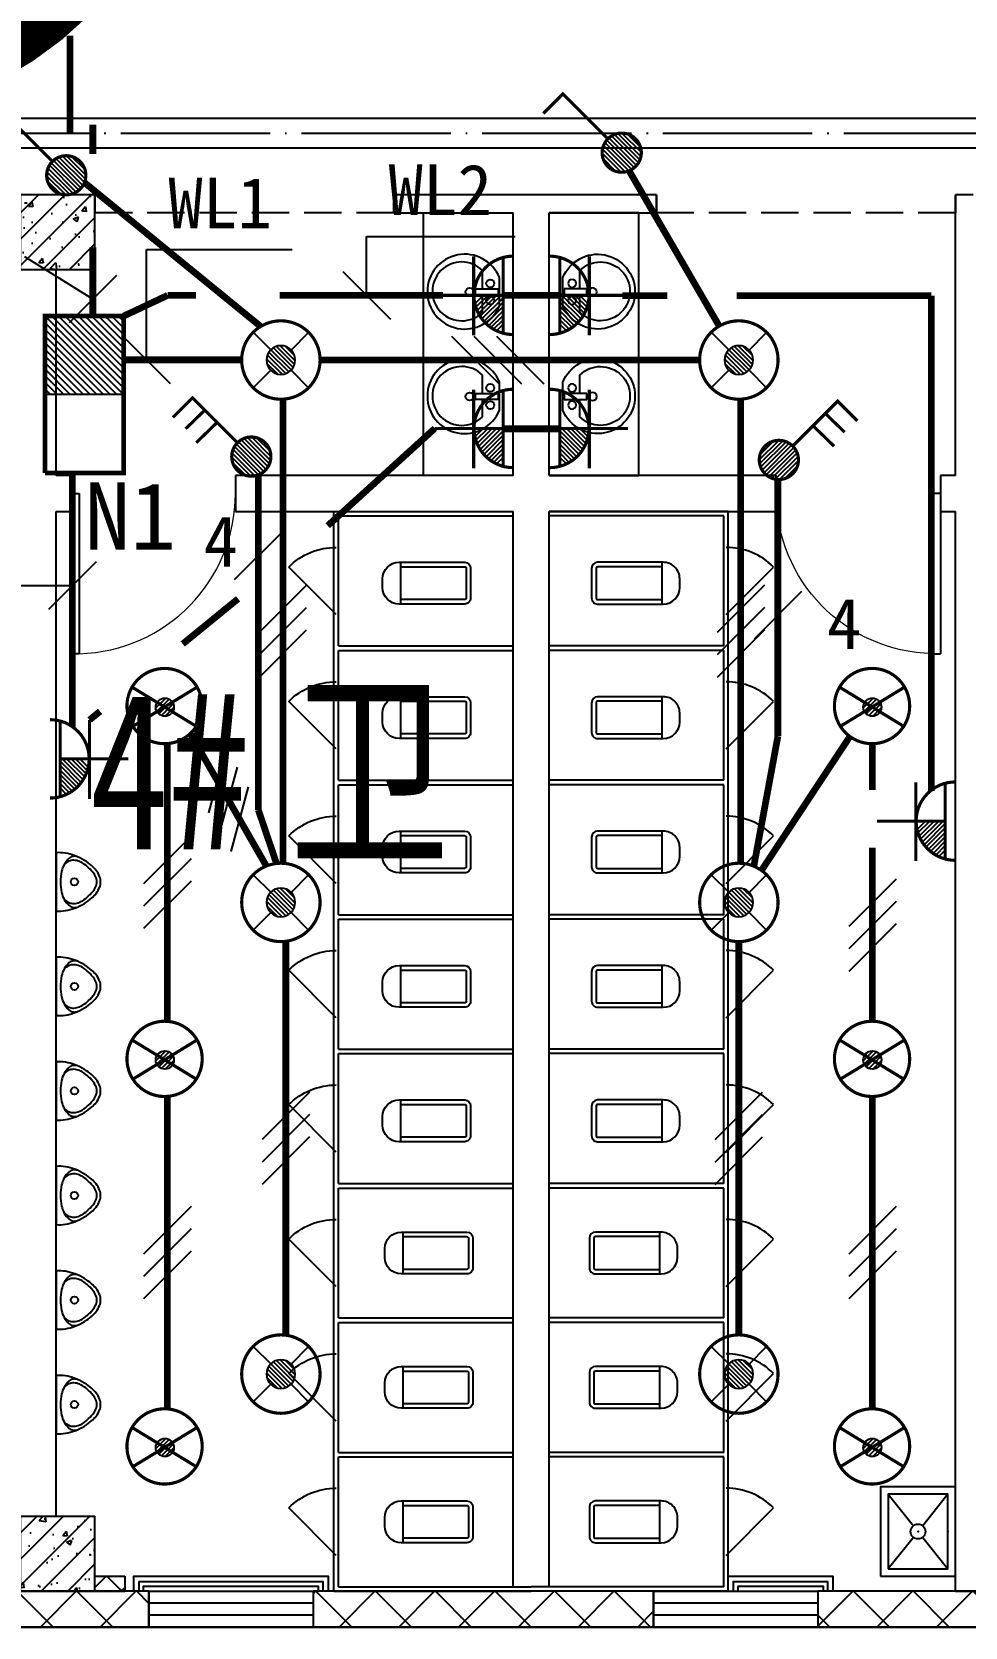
# Model space of a CAD drawing. Header units: millimetres. Extents: x -633009578 to 5705885, y -633235091 to 2571734.
# Drawn here: x 2901748 to 2907995, y 1855760 to 1866441 of the extents above; entities that cross this region are included whole.
import ezdxf

# ---------------------------------------------------------------- set-up
doc = ezdxf.new("R2010")
doc.units = ezdxf.units.MM
doc.header["$LTSCALE"] = 1000
doc.header["$MEASUREMENT"] = 0
doc.linetypes.add('DASH', pattern=[0.35, 0.25, -0.1])
doc.linetypes.add('DOTE', pattern=[2.4200000000000004, 2, -0.2, 0.02, -0.2])
doc.layers.get('0').update_dxf_attribs({"color": 9})
for name, color, linetype in [('3T_WOOD', 21, 'Continuous'), ('A-COLUM(柱)', 255, 'Continuous'), ('A-DOOR(门）', 4, 'Continuous'), ('A-F-AREA(计算)', 5, 'Continuous'), ('A-FLOR(看线)', 8, 'Continuous'), ('A-HATH(填充)', 8, 'Continuous'), ('A-LM-RAIL(栏杆)', 167, 'Continuous'), ('A-LVTY(厨卫)', 8, 'Continuous'), ('A-TEXT(房间)', 243, 'Continuous'), ('A-WALL(墙)', 255, 'Continuous'), ('A-WINDOW（窗）', 4, 'Continuous'), ('DIM_MODI', 6, 'Continuous'), ('WALL', 9, 'Continuous'), ('电-强电平面-标注', 3, 'Continuous'), ('电-强电平面-线缆', 3, 'Continuous'), ('电-桥架', 4, 'Continuous'), ('设备-动力', 3, 'Continuous'), ('设备-插座', 3, 'Continuous'), ('设备-照明', 3, 'Continuous'), ('设备-箱柜', 3, 'Continuous')]:
    doc.layers.add(name, color=color, linetype=linetype)
doc.styles.add('_TCH', font='simhei.ttf', dxfattribs={"width": 0.75, "bigfont": 'hztxt.shx'})
doc.styles.add('ELEC-DIM', font='simhei.ttf')
doc.styles.add('IDQSTYLE', font='simhei.ttf', dxfattribs={"width": 0.707, "bigfont": 'hztxt.shx'})
pattern_1 = [(45, (-1310357.920547385, -2.793967723846436e-09), (-200.0002033111466, 200.0002033111467), []), (135, (-1310357.920547385, -2.793967723846436e-09), (-200.0002033111467, -200.0002033111466), [])]

# ---------------------------------------------------------------- blocks, each defined once
blk = doc.blocks.new('_LV6')
for p, q in [((99.78343880523971, -300), (-99.78343880523971, -300)), ((-139.7834388052397, -340), (-139.7834388052361, -779.6564289797607)), ((-109.7834388052433, -340), (-109.7834388052397, -769.6564289797607)), ((99.78343880524335, -330), (-99.78343880524335, -330)), ((109.7834388052433, -769.6564289797607), (109.7834388052433, -340)), ((139.7834388052433, -779.6564289797607), (139.7834388052397, -340)), ((139.7834388052433, -769.6564289797607), (-139.7834388052397, -769.6564289797607)), ((-29.78343880523607, -889.6564289797607), (29.78343880524335, -889.6564289797607))]:
    blk.add_line(p, q)
for centre, radius, start, end in [((-99.78343880523971, -340), 40, 90, 180.0000000000002), ((99.78343880523971, -340), 40, 2.398081733190338e-13, 90), ((-99.78343880524335, -340), 10, 90, 180.0000000000002), ((99.78343880524335, -340), 10, 0, 90), ((-29.78343880523607, -779.6564289797607), 110, 180, 270), ((29.78343880524335, -779.6564289797607), 110, 270, 0)]:
    blk.add_arc(centre, radius, start, end)
blk = doc.blocks.new('$plan$00000387')
for points in [[(-195.1053413768082, -0.0007896247711869364), (195.1053413768082, 0.0007896247707321891, -0.056281), (192.2349483853259, -62.07158893748328, -0.051243), (175.2703486377404, -125.5748806645047, -0.047086), (143.6831082538288, -189.724628874892, -0.038643), (109.2489721777902, -237.0609902997553, -0.050944), (77.11679163034205, -267.7759659795192, -0.073316), (36.52038586093977, -290.7338367186967, -0.092337), (0.001018339326947171, -297.5362265440604, -0.092337), (-36.51803354920821, -290.7341323159712, -0.073316), (-77.11462417741222, -267.776590178973, -0.050944), (-109.2474259731857, -237.0618745823472, -0.038643), (-143.6819452275654, -189.7257908973352, -0.047086), (-175.269704824098, -125.5762993672297, -0.051243), (-192.2348186147988, -62.07314493917374, -0.056281)], [(0.0004063761161887669, -146.3291454144546, 0.999985), (0.0002089799604618747, -97.55313528460101, 0.999985)]]:
    blk.add_lwpolyline(points, format="xyb", close=True)
for points in [[(-169.3906686580854, -140.1226315288268, -0.078162), (-170.9980199055512, -114.6377667698976, -0.158684), (-159.1263041735847, -87.15485956814655, -0.087457), (-117.404978437914, -53.84085994681891, -0.073385), (-70.49119853318143, -36.56470876068397, -0.051629), (0.0003042701246158686, -29.26612660759247), (0.0003042701246158686, -29.26612660759247, -0.051629), (70.49149449189827, -36.56413818386, -0.073385), (117.4050415866323, -53.83990962471171, -0.087457), (159.1270096202247, -87.15357250312127, -0.158684), (170.9989478331345, -114.6363836417117, -0.078162), (169.3918028553499, -140.1212604160505)], [(117.0630501052547, -53.65384373908455, -0.099174), (138.5356947175851, -84.86577428893679, -0.110283), (144.8304822659725, -118.461657304113, -0.092873), (136.0170142026468, -157.9354627454745, -0.05733), (119.0399966660161, -187.626263302564, -0.037877), (85.37168024390257, -226.8225566132141, -0.072182), (35.33205354717484, -264.1794573646985, -0.124936), (0.001291311165005027, -273.1480356215775), (0.001291311165005027, -273.1480356215775, -0.124936), (-35.32991617790412, -264.1797433356796, -0.072182), (-85.36984427394054, -226.8232476352587, -0.037877), (-119.0384779452529, -187.6272268447183, -0.05733), (-136.0157358103124, -157.9365637070459, -0.092873), (-144.8298950764129, -118.4628296054302, -0.110283), (-138.5353804395845, -84.8668946738876, -0.099174), (-117.0629874684723, -53.65479130090807)]]:
    blk.add_lwpolyline(points, format="xyb")
blk = doc.blocks.new('$lvtry$00000191')
at = {"color": 0}
for p, q in [((-250, -50, 1e-08), (-39.04344047215272, -218.7652476222793, 1e-08)), ((39.04344047215272, -218.7652476222793, 1e-08), (250, -50, 1e-08)), ((-250, -450, 1e-08), (-39.04344047215272, -281.2347523777207, 1e-08)), ((39.04344047215272, -281.2347523777244, 1e-08), (250, -450, 1e-08))]:
    blk.add_line(p, q, dxfattribs=at)
at = {"color": 0, "elevation": 1e-08}
for points in [[(300, -500), (300, 0), (-300, 0), (-300, -500)], [(250, -450), (250, -50), (-250, -50), (-250, -450)]]:
    blk.add_lwpolyline(points, close=True, dxfattribs=at)
at = {"color": 0}
blk.add_circle((0, -250, 1e-08), 50, dxfattribs=at)
for p in [(0, -50, 1e-08), (0, -250, 1e-08)]:
    blk.add_point(p, dxfattribs=at)
blk = doc.blocks.new('$plan$00001628')
for p, q in [((-20.3236661099927, -1.818989403545856e-12), (20.3236661099927, 0)), ((20.3236661099927, 0), (20.3236661099927, -150.0481350782702)), ((-23.39245275389476, -103.9428290335418), (-143.6423603250569, -103.9428290335418)), ((-20.3236661099927, -150.0481350782702), (-20.3236661099927, -1.818989403545856e-12)), ((136.0209855338053, -103.9428290335418), (23.52693074955823, -103.9428290335418)), ((20.3236661099927, -150.0481350782702), (-20.3236661099927, -150.0481350782702))]:
    blk.add_line(p, q)
blk.add_lwpolyline([(-96.62842091566199, 9.318928566552131, 5.110403953654916), (92.21216199610717, 9.318928566550312)], format="xyb", close=True)
for centre, radius in [((-57.16031093435413, -51.98476159802703), 26.67481176936781), ((57.16031093435413, -51.98476159802703), 26.67481176936781), ((0, -190.1098522697775), 27.77136210564822)]:
    blk.add_circle(centre, radius)
blk.add_arc((-3.810687395625791, -242.5466148261803), 196.885515440561, 135.2526700260475, 44.74732997395247)
blk = doc.blocks.new('$DorLib2D$00000114')
at = {"color": 0}
blk.add_line((0.4999999999999964, 3.552713678800501e-15), (-0.2071067811864751, 0.7071067811864857), dxfattribs=at)
blk.add_arc((0.5000000000013856, -1.154631945610163e-12), 1.000000000001696, 135, 180, dxfattribs=at)
blk = doc.blocks.new('$DorLib2D$00000001')
for p, q in [((0.45, 0.9750000000000001), (0.5000000000000002, 0.9750000000000001)), ((0.45, 0), (0.45, 0.9750000000000001)), ((0.5, 0), (0.5, 0.9750000000000001)), ((0.5, 0), (0.45, 0))]:
    blk.add_line(p, q)
at = {"lineweight": 13}
blk.add_arc((0.475, 0), 0.975, 91.4692835813538, 180, dxfattribs=at)
blk = doc.blocks.new('$TCHSYS$WIN2D')
for p, q in [((-0.5, 0.5), (0.5, 0.5)), ((-0.5, 0.5), (-0.4999999999999999, -0.5)), ((0.5, 0.5), (0.4999999999999998, -0.5)), ((0.5, 0.1666666666666666), (-0.5, 0.1666666666666666)), ((0.5, -0.1666666666666667), (-0.5, -0.1666666666666667)), ((-0.4999999999999999, -0.5), (0.5, -0.5))]:
    blk.add_line(p, q)
blk = doc.blocks.new('_FZH')
h = blk.add_hatch()
h.set_pattern_fill('钢筋混凝土', color=256, scale=0.1, style=0)
h.set_pattern_definition([(45, (0, 0), (-0.1767766952966369, 0.1767766952966369), []), (50, (0, 0), (0.7172601826007535, -0.06275213498259512), [0.07500000000000001, -0.8250000000000001]), (355, (0, 0), (-0.138751333613, 0.7521921337000119), [0.06, -0.66]), (100.4514, (0.05977168000000001, -0.00522934), (0.5785093817140216, 0.6894395420609536), [0.06374019, -0.701142112]), (46.1842, (0, 0.2), (1.067241048625645, -0.1655190143290181), [0.1125, -1.2375]), (96.6356, (0.088936745, 0.186206693), (0.9346627055487033, 0.9741178709004418), [0.095610288, -1.051713]), (351.1842, (0, 0.2), (0.9346619451336272, 0.9741186009253247), [0.09000000000000001, -0.9900000000000001]), (21, (0.1, 0.15), (0.5969070521184617, -0.4026188906653388), [0.07500000000000001, -0.8250000000000001]), (326, (0.1, 0.15), (0.2433153319215824, 0.7251500450468529), [0.06, -0.66]), (71.4514, (0.149742233, 0.116448394), (0.84022262858149, 0.3225304967099524), [0.06374019, -0.701142112]), (37.50000000000001, (0, 0), (0.01215985531729062, 0.3328938538313115), [0, -0.652, 0, -0.67, 0, -0.6625000000000001]), (7.499999999999999, (0, 0), (0.2630695374421486, 0.3944117118823603), [0, -0.382, 0, -0.637, 0, -0.2525]), (-32.5, (-0.223, 0), (0.533822436172409, -0.02255487173437976), [0, -0.25, 0, -0.78, 0, -1.035]), (-42.5, (-0.323, 0), (0.5831861693423862, 0.1001049823323177), [0, -0.325, 0, -0.518, 0, -0.735])])
h.paths.add_polyline_path([(-0.5, -0.5), (0.5, -0.5), (0.5, 0.5), (-0.5, 0.5)])
blk.add_lwpolyline([(-0.5, -0.5), (0.5, -0.5), (0.5, 0.5), (-0.5, 0.5)], close=True)
blk = doc.blocks.new('9-3-1')
at = {"layer": 'A-HATH(填充)'}
h = blk.add_hatch(dxfattribs=at)
h.set_pattern_fill('多孔材料', color=256, scale=50, style=0)
h.set_pattern_definition([(45, (-1310457.920547385, -2.793967723846436e-09), (-100.0001016555733, 100.0001016555733), []), (135, (-1310457.920547385, -2.793967723846436e-09), (-100.0001016555733, -100.0001016555733), [])])
h.paths.add_polyline_path([(1246290.598288341, 1178022.080887664), (1246490.598288294, 1178022.080887664), (1246490.598288294, 1178122.080887664), (1246290.598288341, 1178122.080887664)])
h = blk.add_hatch(dxfattribs=at)
h.set_pattern_fill('多孔材料', color=256, scale=100, style=0)
h.set_pattern_definition(pattern_1)
h.paths.add_polyline_path([(1244370.598289082, 1177782.080887664), (1246650.598288065, 1177782.080887664), (1246650.598288065, 1178022.080887662), (1244370.598289082, 1178022.080887662)])
h = blk.add_hatch(dxfattribs=at)
h.set_pattern_fill('多孔材料', color=256, scale=100, style=0)
h.set_pattern_definition(pattern_1)
h.paths.add_polyline_path([(1247750.598288574, 1177782.080887664), (1250030.598288065, 1177782.080887664), (1250030.598288065, 1178022.080887662), (1247750.598288574, 1178022.080887662)])
h = blk.add_hatch(dxfattribs=at)
h.set_pattern_fill('多孔材料', color=256, scale=100, style=0)
h.set_pattern_definition(pattern_1)
h.paths.add_polyline_path([(1251130.598287556, 1177782.080887664), (1252990.598288574, 1177782.080887664), (1252990.598288574, 1178022.080887662), (1251130.598287556, 1178022.080887662)])
at = {"layer": 'A-F-AREA(计算)'}
blk.add_lwpolyline([(1121700.575826842, 1313862.080936), (1255980.575826842, 1313862.080936), (1255980.575826842, 1177782.080936), (1121700.575826842, 1177782.080936)], close=True, dxfattribs=at)
at = {"layer": 'A-FLOR(看线)'}
for points in [[(1246550.598283826, 1178022.080887673), (1246550.598283826, 1178122.080887673), (1247850.598283864, 1178122.080887673), (1247850.598283864, 1178022.080887691)], [(1250530.5982878, 1178022.080887409), (1250530.5982878, 1178122.080887409), (1251230.598283125, 1178122.080887673), (1251230.598283125, 1178022.080887691)]]:
    blk.add_lwpolyline(points, dxfattribs=at)
at = {"layer": 'A-LM-RAIL(栏杆)'}
for points in [[(1246585.598283826, 1178022.080887673), (1246585.598283826, 1178087.080887673), (1247815.598283864, 1178087.080887673), (1247815.598283864, 1178022.080887691)], [(1246615.598283826, 1178022.080887673), (1246615.598283826, 1178057.080887673), (1247785.598283864, 1178057.080887673), (1247785.598283864, 1178022.080887691)], [(1250565.5982878, 1178022.080887409), (1250565.5982878, 1178087.080887409), (1251195.598283125, 1178087.080887673), (1251195.598283125, 1178022.080887691)], [(1250595.5982878, 1178022.080887409), (1250595.5982878, 1178057.080887409), (1251165.598283125, 1178057.080887673), (1251165.598283125, 1178022.080887691)]]:
    blk.add_lwpolyline(points, dxfattribs=at)
at = {"layer": 'A-LVTY(厨卫)'}
for p, q in [((1247890.598287568, 1184337.080887652), (1247890.598287817, 1185252.080887665)), ((1247890.598287817, 1185252.080887665), (1249090.598287298, 1185252.080887661)), ((1247920.598287813, 1184352.08088735), (1247920.598287816, 1185222.080887667)), ((1247920.598287816, 1185222.080887667), (1249090.598287298, 1185222.080887663)), ((1250530.59828777, 1185252.080887502), (1249330.598289025, 1185252.080887498)), ((1250500.59828777, 1185222.080887504), (1249330.598289025, 1185222.080887499)), ((1250500.598287774, 1184352.080887561), (1250500.59828777, 1185222.080887504)), ((1250530.598287747, 1184337.080887652), (1250530.59828777, 1185252.080887502)), ((1247890.598287565, 1183437.080887334), (1247890.598287569, 1184337.080887334)), ((1247920.598287813, 1184352.08088735), (1249090.598287298, 1184352.080887346)), ((1247920.598287267, 1183452.080887409), (1247920.598287271, 1184322.080887352)), ((1247920.598287271, 1184322.080887352), (1249090.598287298, 1184322.080887348)), ((1250500.598287774, 1184352.080887561), (1249330.598287756, 1184352.080887557)), ((1250500.598287774, 1184322.080887563), (1249330.598287756, 1184322.080887559)), ((1250500.598287777, 1183452.080887621), (1250500.598287774, 1184322.080887563)), ((1250530.598287745, 1183437.080887334), (1250530.598287741, 1184337.080887334)), ((1247890.598287555, 1182537.080887393), (1247890.598287558, 1183437.080887393)), ((1247920.598287267, 1183452.080887409), (1249090.598287499, 1183452.080887405)), ((1247920.598287806, 1182552.080887468), (1247920.598287809, 1183422.080887411)), ((1247920.598287809, 1183422.080887411), (1249090.598287499, 1183422.080887407)), ((1250500.598287777, 1183452.080887621), (1249330.598287515, 1183452.080887617)), ((1250500.598287777, 1183422.080887249), (1249330.598287515, 1183422.080887245)), ((1250500.598287781, 1182552.080887307), (1250500.598287777, 1183422.080887249)), ((1250530.598287734, 1182537.080887393), (1250530.598287731, 1183437.080887393)), ((1247920.598287806, 1182552.080887468), (1249090.598287499, 1182552.080887464)), ((1250500.598287781, 1182552.080887307), (1249330.598287794, 1182552.080887303)), ((1247890.598287558, 1181637.080887453), (1247890.598287562, 1182537.080887453)), ((1247920.598287802, 1181652.080887527), (1247920.598287806, 1182522.08088747)), ((1247920.598287806, 1182522.08088747), (1249090.598287499, 1182522.080887466)), ((1250500.598287781, 1182522.080887309), (1249330.598287794, 1182522.080887304)), ((1250500.598287785, 1181652.080887366), (1250500.598287781, 1182522.080887309)), ((1250530.598287738, 1181637.080887453), (1250530.598287734, 1182537.080887453)), ((1247890.598287558, 1180737.080887453), (1247890.598287562, 1181637.080887453)), ((1247920.598287802, 1181652.080887527), (1249090.598287251, 1181652.080887523)), ((1247920.598287255, 1180752.080887583), (1247920.598287259, 1181622.08088753)), ((1247920.598287259, 1181622.08088753), (1249090.598287251, 1181622.080887525)), ((1250500.598287785, 1181652.080887366), (1249330.598287794, 1181652.080887362)), ((1250500.598287242, 1181622.080887368), (1249330.598287794, 1181622.080887364)), ((1250500.598287246, 1180752.080887423), (1250500.598287242, 1181622.080887368)), ((1250530.598287738, 1180737.080887453), (1250530.598287734, 1181637.080887453)), ((1247890.598287558, 1179837.080887453), (1247890.598287562, 1180737.080887453)), ((1247920.598287255, 1180752.080887583), (1249090.598287251, 1180752.080887579)), ((1250500.598287246, 1180752.080887423), (1249330.598287794, 1180752.080887419)), ((1250530.598287738, 1179837.080887453), (1250530.598287734, 1180737.080887453)), ((1247920.598287794, 1179852.080887645), (1247920.598287798, 1180722.080887211)), ((1247920.598287798, 1180722.080887211), (1249090.598287251, 1180722.080887207)), ((1250500.598287789, 1180722.080887425), (1249330.598287794, 1180722.080887421)), ((1250500.598287793, 1179852.080887485), (1250500.598287789, 1180722.080887425)), ((1247890.598287554, 1178937.080887453), (1247890.598287558, 1179837.080887453)), ((1247920.598287794, 1179852.080887645), (1249090.598287794, 1179852.080887641)), ((1247920.59828779, 1178952.080887335), (1247920.598287794, 1179822.080887647)), ((1247920.598287794, 1179822.080887647), (1249090.598287794, 1179822.080887643)), ((1250500.598287793, 1179852.080887485), (1249330.598287794, 1179852.080887481)), ((1250500.598287793, 1179822.080887113), (1249330.598287794, 1179822.080887109)), ((1250500.598287796, 1178952.08088755), (1250500.598287793, 1179822.080887113)), ((1250530.598287741, 1178937.080887453), (1250530.598287738, 1179837.080887453)), ((1247890.598287244, 1178022.080887313), (1247890.598287553, 1178937.080887453)), ((1247920.59828779, 1178952.080887335), (1249090.598287794, 1178952.08088733)), ((1247920.598287248, 1178922.080887337), (1249090.598287794, 1178922.080887333)), ((1247920.598287245, 1178052.080887311), (1247920.598287248, 1178922.080887337)), ((1250500.598287796, 1178952.08088755), (1249330.598287793, 1178952.080887545)), ((1250500.598287796, 1178922.080887552), (1249330.598287793, 1178922.080887547)), ((1250500.5982878, 1178052.080887615), (1250500.598287796, 1178922.080887552)), ((1250530.598287258, 1178022.080887617), (1250530.598287738, 1178937.080887453)), ((1247890.598287244, 1178022.080887313), (1249210.598287647, 1178022.080887448)), ((1247920.598287245, 1178052.080887311), (1249210.598287647, 1178052.080887448)), ((1250500.5982878, 1178052.080887615), (1249210.598287647, 1178052.080887448)), ((1250530.598287258, 1178022.080887617), (1249210.598287647, 1178022.080887448))]:
    blk.add_line(p, q, dxfattribs=at)
for points in [[(1249090.59828753, 1185492.080887777), (1248490.598287514, 1185492.080887777), (1248490.598287549, 1187252.080887736), (1249090.598287564, 1187252.080887736)], [(1249330.598287765, 1185492.080887777), (1249930.598287781, 1185492.080887777), (1249930.598287616, 1187252.080887736), (1249330.598287601, 1187252.080887736)]]:
    blk.add_lwpolyline(points, dxfattribs=at)
at = {"layer": 'A-WALL(墙)'}
for p, q in [((1249210.598287647, 1187372.080887662), (1248290.598288065, 1187372.080887648)), ((1248290.598288065, 1187372.080887648), (1248290.598288065, 1187252.080887661)), ((1250050.598288065, 1187372.080887565), (1249210.598287647, 1187372.080887662)), ((1250050.598288065, 1187252.080887548), (1250050.598288065, 1187372.080887565)), ((1252170.598288341, 1187372.080887662), (1252050.598288065, 1187372.080887565)), ((1252050.598288065, 1187372.080887565), (1252050.598288065, 1187252.080887548)), ((1248290.598288065, 1187252.080887661), (1249090.598287821, 1187252.080887619)), ((1249090.598287821, 1185492.08088756), (1249090.598287821, 1187252.080887619)), ((1249330.598287812, 1185492.080887415), (1249330.598287812, 1187252.080887593)), ((1249330.598287812, 1187252.080887593), (1250050.598288065, 1187252.080887548)), ((1252050.598288424, 1185492.080887415), (1252050.598288425, 1187252.080887593)), ((1246030.598288514, 1185492.08088756), (1246030.598288296, 1186872.080887693)), ((1246130.598288573, 1185492.080887524), (1246030.598288514, 1185492.08088756)), ((1246130.598288574, 1185252.080887516), (1246130.598288573, 1185492.080887524)), ((1249090.598287821, 1185492.08088756), (1247230.598288065, 1185492.080887524)), ((1247230.598288065, 1185492.080887524), (1247230.598288065, 1185252.080887516)), ((1250850.598287556, 1185492.08088743), (1249330.598287812, 1185492.080887415)), ((1250850.598287556, 1185252.080887539), (1250850.598287556, 1185492.08088743)), ((1252050.598288424, 1185492.080887415), (1251950.598287556, 1185492.08088743)), ((1251950.598287556, 1185492.08088743), (1251950.598287556, 1185252.080887539)), ((1246030.598288304, 1185252.080887511), (1246130.598288574, 1185252.080887516)), ((1246030.598288331, 1178522.080887693), (1246030.598288304, 1185252.080887511)), ((1247230.598288065, 1185252.080887516), (1249090.598288675, 1185252.080887511)), ((1249090.598287647, 1185237.080887648), (1249090.598288675, 1185252.080887511)), ((1249090.598287647, 1184337.080887329), (1249090.598287647, 1185237.080887648)), ((1249330.598287647, 1185237.080887648), (1249330.598289025, 1185252.080887415)), ((1249330.598289025, 1185252.080887415), (1250850.598287556, 1185252.080887539)), ((1249330.598287647, 1184337.080887329), (1249330.598287647, 1185237.080887648)), ((1251950.598287556, 1185252.080887539), (1252050.598288315, 1185252.080887415)), ((1252050.598288339, 1178022.080887582), (1252050.598288315, 1185252.080887415)), ((1249090.598287647, 1183437.080887389), (1249090.598287647, 1184337.080887329)), ((1249330.598287647, 1183437.080887389), (1249330.598287647, 1184337.080887329)), ((1249090.598287647, 1182537.080887448), (1249090.598287647, 1183437.080887389)), ((1249330.598287647, 1182537.080887448), (1249330.598287647, 1183437.080887389)), ((1249090.598287647, 1181637.080887448), (1249090.598287647, 1182537.080887448)), ((1249330.598287647, 1181637.080887448), (1249330.598287647, 1182537.080887448)), ((1249090.598287647, 1180737.080887448), (1249090.598287647, 1181637.080887448)), ((1249330.598287647, 1180737.080887448), (1249330.598287647, 1181637.080887448)), ((1249090.598287647, 1179837.080887448), (1249090.598287647, 1180737.080887448)), ((1249330.598287647, 1179837.080887448), (1249330.598287647, 1180737.080887448)), ((1249090.598287647, 1178937.080887448), (1249090.598287647, 1179837.080887448)), ((1249330.598287647, 1178937.080887448), (1249330.598287647, 1179837.080887448)), ((1249090.598287794, 1178052.080887609), (1249090.598287647, 1178937.080887448)), ((1249330.598287793, 1178052.08088761), (1249330.598287647, 1178937.080887448)), ((1246290.598288341, 1178122.080887664), (1246490.598288294, 1178122.080887664)), ((1246490.598288294, 1178122.080887664), (1246490.598288294, 1178022.080887664)), ((1246290.598288341, 1178022.080887664), (1246490.598288294, 1178022.080887664)), ((1252050.598288339, 1178022.080887582), (1252290.598288339, 1178022.080887582))]:
    blk.add_line(p, q, dxfattribs=at)
at = {"layer": 'A-WINDOW（窗）', "linetype": 'DASH'}
for p, q in [((1246290.59828834, 1187372.080887662), (1246290.59828834, 1187252.080887662)), ((1248290.59828834, 1187252.080887662), (1248290.59828834, 1187372.080887662)), ((1250050.598288454, 1187372.080887662), (1250050.598288454, 1187252.080887662)), ((1252050.598288454, 1187252.080887662), (1252050.598288454, 1187372.080887662)), ((1248290.59828834, 1187252.080887662, 800), (1246290.59828834, 1187252.080887662, 800)), ((1252050.598288454, 1187252.080887662, 800), (1250050.598288454, 1187252.080887662, 800))]:
    blk.add_line(p, q, dxfattribs=at)
at = {"layer": 'DIM_MODI', "color": 8}
blk.add_lwpolyline([(1233328.54338558, 1199198.935396159, 0, 450, 0.5), (1233328.54338558, 1196948.935396159, 0, 450, 0.5), (1233328.54338558, 1194098.935396159, 0, 450, 0.5), (1233328.54338558, 1192298.935396159, 0, 450, 0.5), (1233328.54338558, 1190798.935396159, 0, 450, 0.5), (1233328.54338558, 1188882.408848926, 0, 450, 0.5), (1235578.54338558, 1188882.408848926, 0, 450, 0.5), (1237828.54338558, 1188882.408848926, 0, 450, 0.5), (1240678.54338558, 1188882.408848926, 0, 450, 0.5), (1242628.54338558, 1188882.408848926, 0, 450, 0.5), (1246228.54338558, 1188882.408848926, 0, 450, 0.5), (1246656.012867695, 1188882.408848926, 0, 450, 0.5), (1246656.012867695, 1192482.408848926, 0, 450, 0.5), (1246656.012867695, 1193982.408848926, 0, 450, 0.5), (1246656.012867695, 1195932.408848926, 0, 450, 0.5), (1246656.012867695, 1199082.408848926, 0, 450, 0.5), (1246656.012867695, 1199198.935396159, 0, 450, 0.5), (1245156.012867695, 1199198.935396159, 0, 450, 0.5), (1242906.012867695, 1199198.935396159, 0, 450, 0.5), (1238856.012867695, 1199198.935396159, 0, 450, 0.5), (1237356.012867695, 1199198.935396159, 0, 450, 0.5)], format="xyseb", close=True, dxfattribs=at)
at = {"layer": 'WALL'}
for p, q in [((1246650.598288065, 1178022.080887662), (1244370.598289082, 1178022.080887662)), ((1246650.598288065, 1177782.080887664), (1246650.598288065, 1178022.080887662)), ((1250030.598288065, 1178022.080887662), (1247750.598288574, 1178022.080887662)), ((1247750.598288574, 1178022.080887662), (1247750.598288574, 1177782.080887664)), ((1250030.598288065, 1177782.080887664), (1250030.598288065, 1178022.080887662)), ((1252990.598288574, 1178022.080887662), (1251130.598287556, 1178022.080887662)), ((1251130.598287556, 1178022.080887662), (1251130.598287556, 1177782.080887664)), ((1244370.598289082, 1177782.080887664), (1246650.598288065, 1177782.080887664)), ((1247750.598288574, 1177782.080887664), (1250030.598288065, 1177782.080887664)), ((1251130.598287556, 1177782.080887664), (1252990.598288574, 1177782.080887664))]:
    blk.add_line(p, q, dxfattribs=at)
at = {"layer": 'A-COLUM(柱)', "xscale": 500, "yscale": 500, "zscale": 500}
for p in [(1246040.598288341, 1187122.080887662), (1246040.598288341, 1178272.080887662)]:
    blk.add_blockref('_FZH', p, dxfattribs=at)
at = {"layer": 'A-DOOR(门）', "xscale": 1100, "yscale": 1100, "zscale": 1100, "rotation": 180}
blk.add_blockref('$DorLib2D$00000001', (1246680.598288303, 1185372.080887451), dxfattribs=at)
at = {"layer": 'A-DOOR(门）', "extrusion": (0, 0, -1), "xscale": 1100, "yscale": 1100, "zscale": 1100, "rotation": 180}
blk.add_blockref('$DorLib2D$00000001', (-1251400.598287647, 1185372.080887451), dxfattribs=at)
at = {"layer": 'A-LVTY(厨卫)'}
for name, p, rotation in [('$plan$00001628', (1248988.810087591, 1186722.080887435), 270), ('$plan$00001628', (1248988.810087591, 1186022.080887435), 270), ('_LV6', (1249315.597304654, 1184772.080887596), 89.99999999999997), ('_LV6', (1249315.597304651, 1183872.080887277), 89.99999999999997), ('_LV6', (1249315.597304641, 1182972.080887337), 89.99999999999997), ('_LV6', (1249315.597304644, 1182072.080887396), 89.99999999999997), ('_LV6', (1249315.597304644, 1181172.080887396), 89.99999999999997), ('_LV6', (1249300.597304692, 1180287.080887348), 89.99999999999997), ('_LV6', (1249300.597304696, 1179387.080887348), 89.99999999999997), ('$lvtry$00000191', (1252050.598287623, 1178422.080887426, -1e-08), 270.0000000000001), ('_LV6', (1249300.597304696, 1178487.080887348), 89.99999999999997)]:
    blk.add_blockref(name, p, dxfattribs=dict(at, rotation=rotation))
at = {"layer": 'A-LVTY(厨卫)', "xscale": -1}
for name, p, rotation in [('$plan$00001628', (1249432.386487787, 1186722.080887435), 89.99999999999999), ('$plan$00001628', (1249432.386487787, 1186022.080887435), 89.99999999999999), ('_LV6', (1249105.599270661, 1184772.080887596), 270.0000000000001), ('_LV6', (1249105.599270658, 1183872.080887277), 270.0000000000001), ('_LV6', (1249105.599270648, 1182972.080887337), 270.0000000000001), ('$plan$00000387', (1246030.597498731, 1182772.080829304), 89.99999999999999), ('$plan$00000387', (1246030.597498731, 1182072.080829304), 89.99999999999999), ('_LV6', (1249105.599270651, 1182072.080887396), 270.0000000000001), ('$plan$00000387', (1246030.597498731, 1181372.080829304), 89.99999999999999), ('_LV6', (1249105.599270651, 1181172.080887396), 270.0000000000001), ('$plan$00000387', (1246030.597498731, 1180672.080829304), 89.99999999999999), ('_LV6', (1249120.599270602, 1180287.080887348), 270.0000000000001), ('$plan$00000387', (1246030.597498731, 1179972.080829304), 89.99999999999999), ('$plan$00000387', (1246030.597498731, 1179272.080829304), 89.99999999999999), ('_LV6', (1249120.599270599, 1179387.080887348), 270.0000000000001), ('_LV6', (1249120.599270595, 1178487.080887348), 270.0000000000001)]:
    blk.add_blockref(name, p, dxfattribs=dict(at, rotation=rotation))
at = {"layer": 'A-LVTY(厨卫)', "yscale": 450, "zscale": 100}
for p, xscale, rotation in [((1247905.59828757, 1184787.080887652), -450, 90.00000000021488), ((1250515.598287746, 1184787.080887652), 450, 270.0000000002148), ((1247905.598287567, 1183887.080887334), -450, 90.00000000021488), ((1250515.598287743, 1183887.080887334), 450, 270.0000000002148), ((1247905.598287557, 1182987.080887393), -450, 90.00000000021488), ((1250515.598287733, 1182987.080887393), 450, 270.0000000002148), ((1247905.59828756, 1182087.080887453), -450, 90.00000000021488), ((1250515.598287736, 1182087.080887453), 450, 270.0000000002148), ((1247905.59828756, 1181187.080887453), -450, 90.00000000021488), ((1250515.598287736, 1181187.080887453), 450, 270.0000000002148), ((1247905.598287556, 1180287.080887452), -450, 90.00000000021488), ((1250515.598287739, 1180287.080887452), 450, 270.0000000002148), ((1247905.598287552, 1179387.080887452), -450, 90.00000000021488), ((1250515.598287742, 1179387.080887452), 450, 270.0000000002148), ((1247905.598287549, 1178487.080887452), -450, 90.00000000021488), ((1250515.598287742, 1178487.080887452), 450, 270.0000000002148)]:
    blk.add_blockref('$DorLib2D$00000114', p, dxfattribs=dict(at, xscale=xscale, rotation=rotation))
at = {"layer": 'A-WINDOW（窗）', "xscale": 1100, "yscale": 240, "zscale": 1100, "rotation": 359.9999999999986}
for p in [(1247200.598288396, 1177902.080887663), (1250580.598287702, 1177902.080887663)]:
    blk.add_blockref('$TCHSYS$WIN2D', p, dxfattribs=at)
at = {"layer": 'A-TEXT(房间)', "style": '_TCH', "width": 0.75}
for s, p in [('卫', (1247591.165778413, 1182990.616761378)), ('4#', (1246252.415778413, 1182990.616761378))]:
    blk.add_text(s, height=1050, dxfattribs=at).set_placement(p)
blk = doc.blocks.new('*X153')
at = {"color": 0, "linetype": 'Continuous'}
for p, q in [((234.7655414724513, 317.9212989399893), (239.3433150387835, 322.4990725063215)), ((234.7655414724513, 318.3455630087012), (238.9190509700716, 322.4990725063215)), ((234.7655414724513, 318.7698270774131), (238.4947869013596, 322.4990725063215)), ((234.7655414724513, 319.1940911461251), (238.0705228326477, 322.4990725063215)), ((234.7655414724513, 319.618355214837), (237.6462587639358, 322.4990725063215)), ((234.7655414724513, 320.0426192835489), (237.2219946952239, 322.4990725063215)), ((234.7655414724513, 320.4668833522609), (236.797730626512, 322.4990725063215)), ((234.7655414724513, 320.8911474209728), (236.3734665578, 322.4990725063215)), ((234.7655414724513, 321.3154114896847), (235.9492024890881, 322.4990725063215)), ((234.7655414724513, 321.7396755583966), (235.5249384203761, 322.4990725063215)), ((234.7655414724513, 322.1639396271086), (235.1006743516642, 322.4990725063215)), ((234.7675791074955, 317.4990725063215), (239.7655414724513, 322.4970348712774)), ((235.1918431762074, 317.4990725063215), (239.7655414724513, 322.0727708025654)), ((235.6161072449193, 317.4990725063215), (239.7655414724513, 321.6485067338535)), ((236.0403713136312, 317.4990725063215), (239.7655414724513, 321.2242426651416)), ((236.4646353823431, 317.4990725063215), (239.7655414724513, 320.7999785964296)), ((236.8888994510551, 317.4990725063215), (239.7655414724513, 320.3757145277177)), ((237.313163519767, 317.4990725063215), (239.7655414724513, 319.9514504590058)), ((237.7374275884789, 317.4990725063215), (239.7655414724513, 319.5271863902939)), ((238.1616916571909, 317.4990725063215), (239.7655414724513, 319.1029223215819)), ((238.5859557259028, 317.4990725063215), (239.7655414724513, 318.67865825287)), ((239.0102197946147, 317.4990725063215), (239.7655414724513, 318.2543941841581)), ((239.4344838633266, 317.4990725063215), (239.7655414724513, 317.8301301154461))]:
    blk.add_line(p, q, dxfattribs=at)
blk = doc.blocks.new('HC000435')
at = {"color": 0, "linetype": 'Continuous'}
blk.add_line((2.5, 0), (-2.5, 0), dxfattribs=at)
at = {"color": 0, "linetype": 'Continuous', "const_width": 0.3}
for points in [[(2.5, 0), (2.5, 5), (-2.5, 5)], [(-2.5, 5), (-2.5, 0)], [(-2.5, 0), (-2.5, -5), (2.5, -5), (2.5, 0)]]:
    blk.add_lwpolyline(points, dxfattribs=at)
at = {"color": 0, "linetype": 'Continuous'}
blk.add_blockref('*X153', (-237.2655414724513, -322.4990725063215), dxfattribs=at)
at = {"color": 0, "style": 'IDQSTYLE', "width": 0.7}
blk.add_attdef('PSFHATT', (4.500000000000028, -5), '', height=2.5, dxfattribs=at)
blk = doc.blocks.new('*X150')
at = {"color": 0, "linetype": 'Continuous'}
for p, q in [((279.9420860686181, 223.0907008612197), (280.8979156011271, 224.0465303937287)), ((279.9854805002326, 222.8512525803596), (281.1373638819872, 224.0031359621142)), ((279.9868669209781, 223.4183244260543), (280.5702920362925, 224.0017495413687)), ((280.0743412491943, 222.6572706168466), (281.3313458455001, 223.9142752131524)), ((280.1974871625503, 222.497573817728), (281.4910426446187, 223.7911292997965)), ((280.3519451819565, 222.3691891246596), (281.6194273376872, 223.6366712803903)), ((280.539796743254, 222.2741979734825), (281.7144184888643, 223.4488197190928)), ((280.7702917107533, 222.2218502285072), (281.7667662338396, 223.2183247515934)), ((281.0759642864814, 222.2446800917606), (281.7439363705861, 222.9126521758653))]:
    blk.add_line(p, q, dxfattribs=at)
blk = doc.blocks.new('HC000061')
at = {"color": 0, "linetype": 'Continuous'}
for p, q in [((-0.655530613370388, 0.6381189538353738), (-1.771203499631326, 1.764323712616999)), ((1.767766952962234, 1.767766952962347), (0.6468833682913555, 0.6468833682914692)), ((-0.6554506590218239, -0.6382010795241513), (-1.771171542393972, -1.764355793885329)), ((0.6468833682801005, -0.6468833682798731), (1.767766952964394, -1.767766952964166))]:
    blk.add_line(p, q, dxfattribs=at)
at = {"color": 0, "linetype": 'Continuous', "const_width": 0.2}
blk.add_lwpolyline([(1.767766952966383, -1.767766952966212, 0.1989123673796617), (2.5, 2.273736754432321e-13, 0.1989123673796613), (1.767766952966326, 1.767766952966554, 0.1989123673796529), (5.710751695749348e-14, 2.500000000000114, 0.1989123673796647), (-1.767766952966326, 1.767766952966554, 0.1989123673796613), (-2.5, 2.275688047292222e-13, 0.1989123673796761), (-1.767766952966327, -1.767766952966212, 0.198912367379672), (5.627316917566264e-14, -2.499999999999886, 0.1989123673796541)], format="xyb", close=True, dxfattribs=at)
at = {"color": 0, "linetype": 'Continuous'}
blk.add_circle((5.684341886080801e-14, 2.273736754432321e-13), 0.9148312326998418, dxfattribs=at)
blk.add_blockref('*X150', (-280.8559544658493, -223.1326619964972), dxfattribs=at)
at = {"color": 0, "style": 'IDQSTYLE', "width": 0.7}
blk.add_attdef('PSFHATT', (4.50000001, -2.500000009999886), '', height=2.5, dxfattribs=at)
blk = doc.blocks.new('*X159')
at = {"color": 0, "linetype": 'Continuous'}
for p, q in [((292.887994045295, 135.6274459094068), (293.516320533106, 136.2557723972178)), ((292.952224463849, 135.4088336154862), (293.7349328270265, 136.1915419786637)), ((292.9956283900541, 136.0179229666405), (293.1258434758722, 136.1481380524586)), ((293.0755886594741, 135.2493550986367), (293.8944113438761, 136.0681777830387)), ((293.2494900660814, 135.1404137927693), (294.0033526497434, 135.8942763764314)), ((293.4911899527468, 135.0992709669601), (294.0444954755525, 135.6525764897659))]:
    blk.add_line(p, q, dxfattribs=at)
blk = doc.blocks.new('HC000703')
at = {"color": 0, "linetype": 'Continuous', "const_width": 0.2000000000000002}
blk.add_lwpolyline([(-2.399999999999977, 0.05872925643336657, 1), (2.399999999999977, 0.05872925643336657, 1)], format="xyb", close=True, dxfattribs=at)
at = {"color": 0, "linetype": 'Continuous', "const_width": 0.2}
for points in [[(-2.074282131997677, 1.265938284269794), (2.022051310501354, -1.234061715730206)], [(2.074282131997734, 1.265938284269794), (-2.022051310501354, -1.234061715730206)]]:
    blk.add_lwpolyline(points, dxfattribs=at)
at = {"color": 0, "linetype": 'Continuous'}
blk.add_circle((0.02097265619840982, -0.0127996515010409), 0.5796574060804803, dxfattribs=at)
blk.add_arc((3.410605131648481e-12, 0.05872925643825511), 2.400000000004948, 224.6186283858651, 315.1351718326803, dxfattribs=at)
blk.add_blockref('*X159', (-293.4444389024706, -135.6911545353449), dxfattribs=at)
at = {"color": 0, "style": 'IDQSTYLE', "width": 0.7}
blk.add_attdef('PSFHATT', (4.400000009999977, -2.341270753566693), '', height=2.5, dxfattribs=at)
blk = doc.blocks.new('HC000136')
at = {"color": 0, "linetype": 'Continuous'}
for p, q in [((-2.263127864574926, 3.93780780054658), (-1.824413961169739, 4.37652170395188)), ((-2.166171642377776, 3.751921310269552), (-1.541571248695163, 4.37652170395188)), ((-2.056623188829235, 3.578627051343346), (-1.258728536220588, 4.37652170395188)), ((-1.935167161310801, 3.417240366387034), (-0.9758858237460117, 4.37652170395188)), ((-1.802207139847269, 3.267357675375933), (-0.6930431112714359, 4.37652170395188)), ((-1.657908623596541, 3.128813479151916), (-0.4102003987968601, 4.37652170395188)), ((-1.502215697701104, 3.001663692572663), (-0.1273576863222843, 4.37652170395188)), ((-1.334845464380123, 2.886191213419067), (0.1554850261522915, 4.37652170395188)), ((-1.155258892497841, 2.782935072827001), (0, 3.938193965324729)), ((-0.9626006818002679, 2.692750571049828), (0, 3.655351252850153)), ((-0.7555910368541845, 2.616917503521506), (0, 3.372508540375577)), ((-0.5323327753721969, 2.557333052528577), (0, 3.089665827900888))]:
    blk.add_line(p, q, dxfattribs=at)
at = {"color": 0, "linetype": 'Continuous', "const_width": 0.2}
blk.add_lwpolyline([(-2.5, 4.999999999999943, 0.198912367379654), (-1.767766952966212, 3.232233047033617, 0.1989123673796558), (-9.033165925335943e-16, 2.500000000000057, 0.1989123673796559), (1.767766952966213, 3.232233047033617, 0.1989123673796541), (2.5, 4.999999999999942)], format="xyb", dxfattribs=at)
for points in [[(-2.421006983541702, 4.352913575506307), (2.41480416581453, 4.352913575506307)], [(0, 2.476391871554483), (0, 4.306405978417899)], [(-2.549372027147456, 2.476391871554483), (2.483025305961291, 2.476391871554483)], [(0, 2.500000000000057), (0, 0)]]:
    blk.add_lwpolyline(points, dxfattribs=at)
at = {"color": 0, "style": 'IDQSTYLE', "width": 0.7}
blk.add_attdef('PSFHATT', (4.500000010000001, 0), '', height=2.5, dxfattribs=at)
blk = doc.blocks.new('*X155')
at = {"color": 0, "linetype": 'Continuous'}
for p, q in [((261.9988066744281, 135.850956910748), (263.2375091559566, 137.0896593922765)), ((262.0234026256783, 135.5927101495236), (263.4957559171792, 137.0650634410244)), ((262.0463461952987, 136.1813391440932), (262.9071269225657, 137.0421198713602)), ((262.0884022348038, 135.3748670461744), (263.7135990205094, 137.00006383188)), ((262.1829592200917, 135.1865813189878), (263.9018847477136, 136.9055068466096)), ((262.3023466942452, 135.0231260806666), (264.0653399860179, 136.7861193724393)), ((262.4446987243758, 134.8826353983226), (264.205830668362, 136.6437673423088)), ((262.6100901587723, 134.7651841202445), (264.3232819464568, 136.478375907929)), ((262.8005700291263, 134.6728212781239), (264.4156447885779, 136.2878960375755)), ((263.0211904412342, 134.6105989777572), (264.4778670889456, 136.0672756254685)), ((263.2836307586351, 134.5901965826834), (264.4982694840214, 135.8048353080697)), ((263.6234742990336, 134.6471974106073), (264.4412686561033, 135.464991767677))]:
    blk.add_line(p, q, dxfattribs=at)
blk = doc.blocks.new('HC000111')
at = {"color": 0, "linetype": 'Continuous', "const_width": 0.2}
for points in [[(0.8838834764831975, 2.133883476483163), (3.750000000000091, 5), (5.000000000000091, 3.75)], [(2.898879886034229, 4.275409520972289), (4.191507707965946, 3.019373591507303)], [(2.221789122165297, 3.388795923702901), (3.514416944097014, 2.132759994237858)]]:
    blk.add_lwpolyline(points, dxfattribs=at)
blk.add_lwpolyline([(0.8838834764833108, 0.3661165235168934, 0.1989123673796338), (1.250000000000034, 1.250000000000057, 0.1989123673796269), (0.8838834764832544, 2.13388347648322, 0.1989123673796352), (9.12880881998035e-14, 2.5, 0.1989123673796539), (-0.8838834764830719, 2.13388347648322, 0.1989123673796721), (-1.249999999999966, 1.250000000000057, 0.1989123673796564), (-0.8838834764831855, 0.3661165235168368, 0.198912367379673), (9.087175456556906e-14, 0, 0.198912367379652)], format="xyb", close=True, dxfattribs=at)
at = {"color": 0, "linetype": 'Continuous'}
blk.add_blockref('*X155', (-263.2487560761181, -134.5897099905746), dxfattribs=at)
at = {"color": 0, "style": 'IDQSTYLE', "width": 0.7}
blk.add_attdef('PSFHATT', (7.000000000000091, -1e-08), '', height=2.5, dxfattribs=at)
blk = doc.blocks.new('*X169')
at = {"color": 0, "linetype": 'Continuous'}
for p, q in [((261.9988066744281, 135.850956910748), (263.2375091559566, 137.0896593922765)), ((262.0234026256783, 135.5927101495236), (263.4957559171792, 137.0650634410244)), ((262.0463461952987, 136.1813391440932), (262.9071269225657, 137.0421198713602)), ((262.0884022348038, 135.3748670461744), (263.7135990205094, 137.00006383188)), ((262.1829592200917, 135.1865813189878), (263.9018847477136, 136.9055068466096)), ((262.3023466942452, 135.0231260806666), (264.0653399860179, 136.7861193724393)), ((262.4446987243758, 134.8826353983226), (264.205830668362, 136.6437673423088)), ((262.6100901587723, 134.7651841202445), (264.3232819464568, 136.478375907929)), ((262.8005700291263, 134.6728212781239), (264.4156447885779, 136.2878960375755)), ((263.0211904412342, 134.6105989777572), (264.4778670889456, 136.0672756254685)), ((263.2836307586351, 134.5901965826834), (264.4982694840214, 135.8048353080697)), ((263.6234742990336, 134.6471974106073), (264.4412686561033, 135.464991767677))]:
    blk.add_line(p, q, dxfattribs=at)
blk = doc.blocks.new('HC000097')
at = {"color": 0, "linetype": 'Continuous', "const_width": 0.2}
blk.add_lwpolyline([(0.8838834764831975, 2.133883476483163), (3.750000000000091, 5), (5.000000000000091, 3.75)], dxfattribs=at)
blk.add_lwpolyline([(0.8838834764833108, 0.3661165235168934, 0.1989123673796338), (1.250000000000034, 1.250000000000057, 0.1989123673796269), (0.8838834764832544, 2.13388347648322, 0.1989123673796352), (9.128895556154148e-14, 2.5, 0.1989123673796539), (-0.8838834764830719, 2.13388347648322, 0.1989123673796721), (-1.249999999999966, 1.250000000000057, 0.1989123673796564), (-0.8838834764831855, 0.3661165235168368, 0.198912367379673), (9.087175456556906e-14, 0, 0.198912367379652)], format="xyb", close=True, dxfattribs=at)
at = {"color": 0, "linetype": 'Continuous'}
blk.add_blockref('*X169', (-263.2487560761181, -134.5897099905746), dxfattribs=at)
at = {"color": 0, "style": 'IDQSTYLE', "width": 0.7}
blk.add_attdef('PSFHATT', (7.000000000000091, -1e-08), '', height=2.5, dxfattribs=at)

msp = doc.modelspace()

# ---------------------------------------------------------------- linework, layer by layer
at = {"layer": '电-强电平面-标注'}
for p, q in [((2902514.488063517, 1864245.157659953), (2902514.488063517, 1864983.744896408)), ((2902514.488063517, 1864983.744896408), (2903490.437430606, 1864983.744896408)), ((2903988.488063517, 1864677.000694041), (2903988.488063517, 1865071.5)), ((2903988.488063517, 1865071.5), (2904983.424772378, 1865071.5)), ((2902155.5, 1864651.5), (2901699.5, 1864935)), ((2902314.599025766, 1864810.599025767), (2901996.400974234, 1864492.400974233)), ((2903829.389037751, 1864836.099719808), (2904147.587089283, 1864517.901668274)), ((2902355.389037751, 1864404.256685721), (2902673.587089283, 1864086.058634186)), ((2904557.105522439, 1864403.02928168), (2904875.303573974, 1864084.831230146)), ((2904707.105522439, 1864403.02928168), (2905025.303573974, 1864084.831230146)), ((2904857.105522439, 1864403.02928168), (2905175.303573974, 1864084.831230146)), ((2903104.448572684, 1862773.435226216), (2903422.646624218, 1863091.633277749)), ((2902177.587089284, 1862891.843922175), (2901859.38903775, 1862573.645870641)), ((2902018.488063517, 1862732.744896408), (2901664.488063517, 1862732.744896408)), ((2903268.889037751, 1862418.914563448), (2903587.087089283, 1862737.112614983)), ((2906652.59305759, 1862737.112614982), (2906334.395006057, 1862418.914563447)), ((2906900.711013278, 1862693.108481819), (2906582.512961743, 1862374.910430286)), ((2903268.889037751, 1862268.914563448), (2903587.087089283, 1862587.112614983)), ((2906652.59305759, 1862587.112614982), (2906334.395006057, 1862268.914563447)), ((2903268.889037751, 1862118.914563448), (2903587.087089283, 1862437.112614983)), ((2906652.593057589, 1862437.112614982), (2906334.395006056, 1862118.914563447)), ((2903046.592957145, 1861646.671143839), (2902929.117745024, 1861212.275500977)), ((2903121.291819036, 1861516.593935873), (2903003.816606915, 1861082.198293012)), ((2903195.990680926, 1861386.516727908), (2903078.515468806, 1860952.121085046)), ((2902813.952165622, 1861054.776528861), (2902495.75411409, 1860736.578477326)), ((2902813.952165622, 1860904.776528861), (2902495.75411409, 1860586.578477326)), ((2902813.952165622, 1860754.776528861), (2902495.75411409, 1860436.578477326)), ((2907534.163097076, 1860768.776528861), (2907215.965045543, 1860450.578477326)), ((2907534.163097076, 1860618.776528861), (2907215.965045543, 1860300.578477326)), ((2907534.163097076, 1860468.776528861), (2907215.965045543, 1860150.578477326)), ((2903606.785142296, 1859342.029281579), (2903288.587090764, 1859023.831230044)), ((2906321.393514122, 1859023.831230054), (2906639.591565655, 1859342.029281589)), ((2903606.785142296, 1859192.029281579), (2903288.587090764, 1858873.831230044)), ((2906321.393514122, 1858873.831230054), (2906639.591565655, 1859192.029281589)), ((2903606.785142296, 1859042.029281579), (2903288.587090764, 1858723.831230044)), ((2906321.393514122, 1858723.831230054), (2906639.591565655, 1859042.029281589)), ((2902813.952165622, 1858576.026528861), (2902495.75411409, 1858257.828477326)), ((2907534.163097076, 1858576.026528861), (2907215.965045543, 1858257.828477326)), ((2902813.952165622, 1858426.026528861), (2902495.75411409, 1858107.828477326)), ((2907534.163097076, 1858426.026528861), (2907215.965045543, 1858107.828477326)), ((2902813.952165622, 1858276.026528861), (2902495.75411409, 1857957.828477326)), ((2907534.163097076, 1858276.026528861), (2907215.965045543, 1857957.828477326))]:
    msp.add_line(p, q, dxfattribs=at)
at = {"layer": '电-强电平面-线缆', "color": 1, "linetype": 'Continuous', "const_width": 45}
for points in [[(2902003.5, 1865762.499999993), (2902003.5, 1866416.263589084)], [(2902155.5, 1865623.5), (2902155.5, 1865820.5)], [(2906349.280767033, 1864471.283990578), (2905746.240230055, 1865510.892056809)], [(2903278.93625317, 1864468.722498184), (2902099.325216839, 1865432.03841344)], [(2902155.5, 1864537.77329711), (2902155.5, 1864998.838632828)], [(2902656.488063517, 1864677.000694041), (2902360.988063517, 1864537.77329711)], [(2902845.988063517, 1864677.000694041), (2902656.488063517, 1864677.000694041)], [(2904500.701563959, 1864677.000694041), (2903406.488063517, 1864677.000694041)], [(2905282.365107913, 1864677.000694041), (2904902.049956443, 1864677.000694041)], [(2906002.488063517, 1864675.244896408), (2905699.701563959, 1864675.244896408)], [(2907768.488063544, 1864675.244896408), (2906465.488063517, 1864675.244896408)], [(2907768.488063544, 1861357.679843259), (2907768.488063544, 1864675.244896408)], [(2903151.992425239, 1864245.157659953), (2902360.988063517, 1864245.157659953)], [(2906217.992539889, 1864243.930255913), (2903676.989555641, 1864243.930255913)], [(2903427.988063517, 1863981.430255913), (2903427.988063517, 1860874.596922519)], [(2906493.494031823, 1860874.27474615), (2906493.494031823, 1863981.752432278)], [(2904444.994031016, 1863785.686053546), (2903727.988063517, 1863134.548812798)], [(2905282.365107913, 1863783.244896408), (2904902.049956443, 1863783.244896408)], [(2902018.488063517, 1861788.670151263), (2902018.488063517, 1863487.77329711)], [(2903263.547598451, 1863474.823607557), (2903263.547598451, 1861231.744896408)], [(2906741.611987511, 1861723.244896408), (2906741.611987511, 1863443.774015697)], [(2903127.988063517, 1862645.151304276), (2902757.389666966, 1862342.868084386)], [(2902203.843341297, 1861891.361096663), (2902133.47288522, 1861833.962553534)], [(2902654.853139856, 1859815.702010962), (2902654.853139856, 1861675.652995225)], [(2903317.230528384, 1860855.914337013), (2902807.877897567, 1861742.877891872)], [(2906741.611987511, 1861723.244896408), (2906580.946940881, 1860854.615299797)], [(2906632.290078205, 1860826.255175588), (2907223.981126369, 1861723.214471845)], [(2907375.06407131, 1861365), (2907375.06407131, 1861674.942422606)], [(2903263.547598451, 1861231.744896408), (2903385.078359394, 1860872.944064599)], [(2907375.06407131, 1859816.412583581), (2907375.06407131, 1860979)], [(2903447.68611653, 1857714.156058944), (2903447.68611653, 1860351.704452679)], [(2906480.492539889, 1860349.596922519), (2906480.492539889, 1857716.263589124)], [(2902654.853139856, 1857220.702010962), (2902654.853139856, 1859313.152995225)], [(2907375.06407131, 1857221.412583581), (2907375.06407131, 1859312.442422606)]]:
    msp.add_lwpolyline(points, dxfattribs=at)
at = {"layer": '电-桥架', "color": 5, "linetype": 'DOTE', "ltscale": 0.5}
msp.add_line((2882982.499999882, 1865762.500007156), (2910815.5, 1865762.500007156), dxfattribs=at)
at = {"layer": '电-桥架', "ltscale": 0.5}
msp.add_lwpolyline([(2882982.499999882, 1865862.500007156), (2910815.5, 1865862.500007156), (2910815.5, 1865662.500007156), (2882982.499999883, 1865662.500007156)], dxfattribs=at)

# ---------------------------------------------------------------- block references
at = {"layer": '3T_WOOD'}
msp.add_blockref('9-3-1', (1655879.395743424, 677977.51603476), dxfattribs=at)
at = {"layer": '设备-动力', "xscale": 105, "yscale": 105, "zscale": 105}
for p in [(2902635.744982034, 1861920.760931168), (2907372.321953181, 1861920.760931168), (2902635.744982034, 1859558.260931168), (2907372.321953181, 1859558.260931168), (2902635.744982034, 1856963.260931168), (2907372.321953181, 1856963.260931168)]:
    msp.add_blockref('HC000703', p, dxfattribs=at)
at = {"layer": '设备-插座', "yscale": 105, "zscale": 105}
for p, xscale, rotation in [((2904444.994031015, 1864677.000694041), -105, 270), ((2905739.421033341, 1864677.000694041), 105, 90.00000000000001), ((2904444.994031016, 1863785.686053546), -105, 270), ((2905739.421033341, 1863785.686053546), 105, 90.00000000000001), ((2902393.494031733, 1861573.244896408), 105, 90.00000000000001), ((2907404.994031767, 1861156.244896408), -105, 270)]:
    msp.add_blockref('HC000136', p, dxfattribs=dict(at, xscale=xscale, rotation=rotation))
at = {"layer": '设备-照明', "yscale": 105, "zscale": 105}
for name, p, xscale in [('HC000097', (2905696.488063517, 1865501.096922602), -105), ('HC000097', (2901977.488063501, 1865349.596922602), -105), ('HC000061', (2903414.48955566, 1864243.930255916), -105), ('HC000061', (2906480.492539885, 1864243.930255916), -105), ('HC000111', (2903216.488063517, 1863466.096922364), -105), ('HC000111', (2906748.42782479, 1863443.596922364), 105), ('HC000061', (2903414.48955566, 1860612.096922513), -105), ('HC000061', (2906480.492539885, 1860612.096922513), -105), ('HC000061', (2903414.48955566, 1857453.76358911), -105), ('HC000061', (2906480.492539885, 1857453.76358911), -105)]:
    msp.add_blockref(name, p, dxfattribs=dict(at, xscale=xscale))
at = {"layer": '设备-箱柜', "xscale": -105, "yscale": 105, "zscale": 105, "rotation": 180}
msp.add_blockref('HC000435', (2902098.488063517, 1864012.77329711), dxfattribs=at)

# ---------------------------------------------------------------- texts
at = {"layer": '电-强电平面-标注', "style": 'ELEC-DIM'}
for s, height, p in [('WL2', 339.8734177215189, (2904134.690595163, 1865213.905063291)), ('WL1', 339.8734177215189, (2902660.690595163, 1865126.149959699)), ('N1', 450, (2902099.747840053, 1862974.244896408)), ('4', 339.8734177215189, (2902896.469076175, 1862861.244896408)), ('4', 339.8734177215189, (2907070.093000169, 1862309.00945605))]:
    msp.add_text(s, height=height, dxfattribs=at).set_placement(p)

doc.saveas('drawing.dxf')
